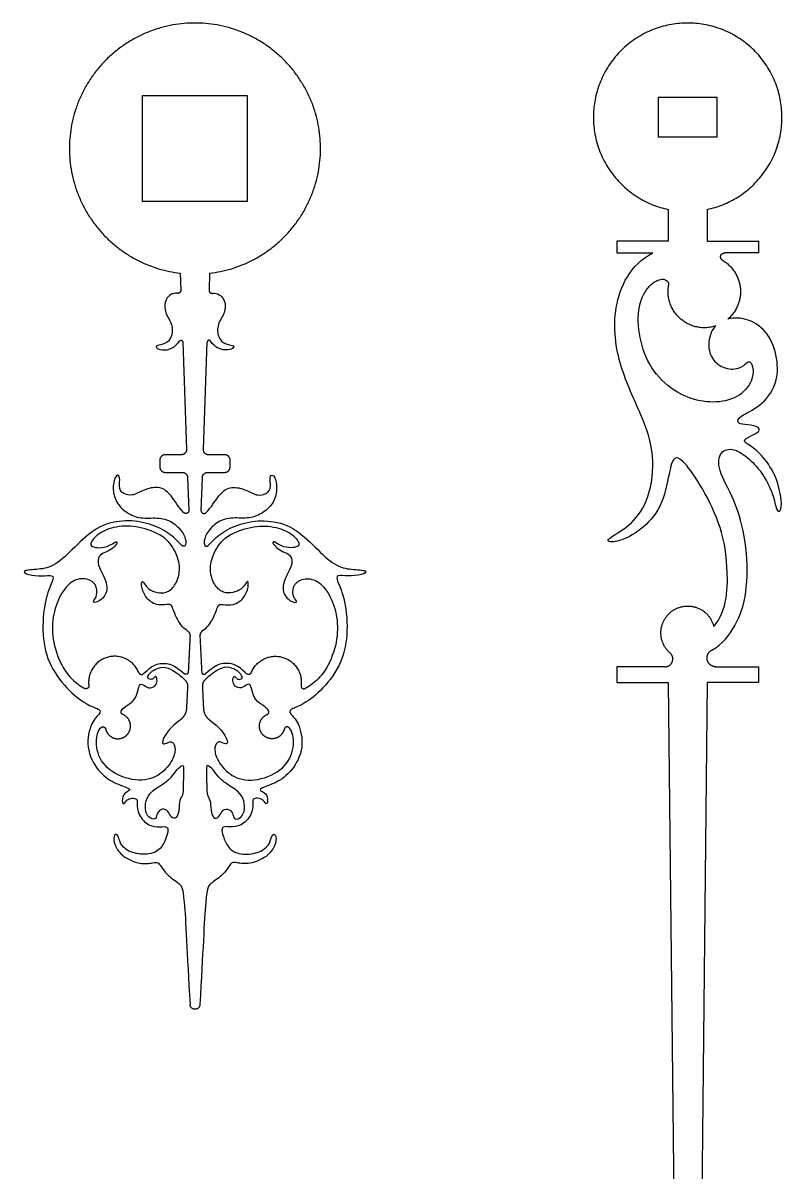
# Model space of a CAD drawing. Header units: millimetres. Extents: x -89 to 94, y -122 to 99.
# Drawn here: x -46.9 to -10.1, y -73.6 to -17.9 of the extents above; entities that cross this region are included whole.
import ezdxf

# ---------------------------------------------------------------- set-up
doc = ezdxf.new("R2010")
doc.units = ezdxf.units.MM
doc.header["$MEASUREMENT"] = 0
doc.layers.add('Layer 03', color=5, linetype='Continuous')

msp = doc.modelspace()

# ---------------------------------------------------------------- linework, layer by layer
at = {"layer": 'Layer 03'}
for p, q in [((-15.617, -26.941), (-15.617, -28.48)), ((-13.715, -26.941), (-13.715, -28.48)), ((-15.769, -49.102), (-18.091, -49.102)), ((-18.091, -49.102), (-18.091, -49.863)), ((-13.302, -49.102), (-11.241, -49.102)), ((-11.241, -49.102), (-11.241, -49.863)), ((-18.091, -49.863), (-15.617, -49.863)), ((-15.617, -49.863), (-14.999, -106.818)), ((-13.715, -49.863), (-14.333, -106.818)), ((-11.241, -49.863), (-13.715, -49.863))]:
    msp.add_line(p, q, dxfattribs=at)
for points in [[(-41.088, -26.543), (-35.983, -26.543), (-35.983, -21.438), (-41.088, -21.438)], [(-16.093, -23.426), (-13.239, -23.426), (-13.239, -21.523), (-16.093, -21.523)]]:
    msp.add_lwpolyline(points, close=True, dxfattribs=at)
for points in [[(-15.617, -28.48), (-18.091, -28.48), (-18.091, -29.051), (-16.358, -29.051)], [(-13.715, -28.48), (-11.241, -28.48), (-11.241, -29.051), (-12.883, -29.051)], [(-39.247, -30.032), (-39.218, -30.847)], [(-37.825, -30.032), (-37.854, -30.847)], [(-39.128, -33.366), (-38.942, -38.567)], [(-38.129, -38.567), (-37.944, -33.366)], [(-39.197, -38.831), (-39.982, -38.831)], [(-37.089, -38.831), (-37.874, -38.831)], [(-40.237, -39.086), (-40.237, -39.427)], [(-36.834, -39.427), (-36.834, -39.086)], [(-39.982, -39.682), (-39.149, -39.682)], [(-38.894, -39.928), (-38.836, -41.535)], [(-38.235, -41.535), (-38.178, -39.928)], [(-37.923, -39.682), (-37.089, -39.682)]]:
    msp.add_lwpolyline(points, dxfattribs=at)
for points, weights, knots in [([(-37.825, -30.032), (-32.127, -29.362), (-32.463, -23.635), (-32.799, -17.908), (-38.536, -17.908), (-44.273, -17.908), (-44.609, -23.635), (-44.944, -29.362), (-39.247, -30.032)], [1, 0.727511325942, 1, 0.727511325942, 1, 0.727511325942, 1, 0.727511325942, 1], [34.53126, 34.53126, 34.53126, 45.343614, 45.343614, 56.155969, 56.155969, 66.968323, 66.968323, 77.780677, 77.780677, 77.780677]), ([(-13.715, -26.941), (-9.694, -26.084), (-10.125, -21.996), (-10.555, -17.908), (-14.666, -17.908), (-18.777, -17.908), (-19.208, -21.996), (-19.638, -26.084), (-15.617, -26.941)], [1, 0.743216933704, 1, 0.743216933704, 1, 0.743216933704, 1, 0.743216933704, 1], [23.626846, 23.626846, 23.626846, 30.662979, 30.662979, 37.699112, 37.699112, 44.735245, 44.735245, 51.771378, 51.771378, 51.771378]), ([(-12.978, -29.406), (-13.104, -29.333), (-13.066, -29.192), (-13.028, -29.051), (-12.883, -29.051)], [1, 0.793946432234, 1, 0.793946432234, 1], [0, 0, 0, 0.2614094, 0.2614094, 0.5228189, 0.5228189, 0.5228189]), ([(-12.978, -29.406), (-12.195, -29.862), (-12.114, -30.766), (-12.034, -31.669), (-12.724, -32.257)], [1, 0.888277953789, 1, 0.888277953789, 1], [11.501542, 11.501542, 11.501542, 13.261065, 13.261065, 15.020588, 15.020588, 15.020588]), ([(-13.309, -32.586), (-14.279, -32.908), (-15.038, -32.222), (-15.796, -31.537), (-15.573, -30.539)], [1, 0.863939769528, 1, 0.863939769528, 1], [4.146973, 4.146973, 4.146973, 6.092845, 6.092845, 8.038716, 8.038716, 8.038716]), ([(-39.218, -30.847), (-39.215, -30.917), (-39.267, -30.965), (-39.319, -31.014), (-39.389, -31.006)], [1, 0.909448420377, 1, 0.909448420377, 1], [0, 0, 0, 0.1557924, 0.1557924, 0.3115849, 0.3115849, 0.3115849]), ([(-37.854, -30.847), (-37.856, -30.917), (-37.804, -30.965), (-37.753, -31.014), (-37.682, -31.006)], [1, 0.909448420377, 1, 0.909448420377, 1], [0, 0, 0, 0.1557924, 0.1557924, 0.3115849, 0.3115849, 0.3115849]), ([(-39.286, -33.317), (-39.249, -33.267), (-39.189, -33.286), (-39.13, -33.304), (-39.128, -33.366)], [1, 0.816225018599, 1, 0.816225018599, 1], [0, 0, 0, 0.1274572, 0.1274572, 0.2549143, 0.2549143, 0.2549143]), ([(-37.785, -33.317), (-37.822, -33.267), (-37.882, -33.286), (-37.941, -33.304), (-37.944, -33.366)], [1, 0.816225018599, 1, 0.816225018599, 1], [0, 0, 0, 0.1274572, 0.1274572, 0.2549143, 0.2549143, 0.2549143]), ([(-38.942, -38.567), (-38.938, -38.675), (-39.014, -38.753), (-39.089, -38.831), (-39.197, -38.831)], [1, 0.920431155617, 1, 0.920431155617, 1], [-0.4819372, -0.4819372, -0.4819372, -0.2409686, -0.2409686, 0, 0, 0]), ([(-37.874, -38.831), (-37.982, -38.831), (-38.058, -38.753), (-38.133, -38.675), (-38.129, -38.567)], [1, 0.920431155617, 1, 0.920431155617, 1], [0, 0, 0, 0.2409686, 0.2409686, 0.4819372, 0.4819372, 0.4819372]), ([(-38.836, -41.535), (-38.833, -41.627), (-38.918, -41.664), (-39.003, -41.701), (-39.069, -41.636)], [1, 0.826224544711, 1, 0.826224544711, 1], [0, 0, 0, 0.1916347, 0.1916347, 0.3832695, 0.3832695, 0.3832695]), ([(-38.235, -41.535), (-38.238, -41.627), (-38.153, -41.664), (-38.068, -41.701), (-38.002, -41.636)], [1, 0.826224544711, 1, 0.826224544711, 1], [0, 0, 0, 0.1916347, 0.1916347, 0.3832695, 0.3832695, 0.3832695]), ([(-15.519, -48.434), (-16.016, -48.001), (-15.959, -47.344), (-15.903, -46.688), (-15.339, -46.346), (-14.776, -46.004), (-14.167, -46.257), (-13.558, -46.51), (-13.404, -47.151)], [1, 0.891594346839, 1, 0.891594346839, 1, 0.891594346839, 1, 0.891594346839, 1], [8.220391, 8.220391, 8.220391, 9.502768, 9.502768, 10.785146, 10.785146, 12.067524, 12.067524, 13.349901, 13.349901, 13.349901]), ([(-15.769, -49.102), (-15.505, -49.102), (-15.412, -48.855), (-15.32, -48.608), (-15.519, -48.434)], [1, 0.821779875945, 1, 0.821779875945, 1], [0, 0, 0, 0.4850149, 0.4850149, 0.9700298, 0.9700298, 0.9700298]), ([(-13.302, -49.102), (-13.635, -49.102), (-13.717, -48.778), (-13.798, -48.454), (-13.504, -48.296)], [1, 0.788588028388, 1, 0.788588028388, 1], [0, 0, 0, 0.596058, 0.596058, 1.192116, 1.192116, 1.192116]), ([(-41.257, -49.389), (-41.666, -48.355), (-42.743, -48.633), (-43.82, -48.912), (-43.676, -50.015)], [1, 0.749391699483, 1, 0.749391699483, 1], [2.842314, 2.842314, 2.842314, 4.984378, 4.984378, 7.126442, 7.126442, 7.126442]), ([(-35.815, -49.389), (-35.405, -48.355), (-34.328, -48.633), (-33.251, -48.912), (-33.395, -50.015)], [1, 0.749391699483, 1, 0.749391699483, 1], [2.842314, 2.842314, 2.842314, 4.984378, 4.984378, 7.126442, 7.126442, 7.126442]), ([(-41.257, -49.389), (-41.234, -49.446), (-41.177, -49.467), (-41.119, -49.488), (-41.066, -49.459)], [1, 0.912514826187, 1, 0.912514826187, 1], [0, 0, 0, 0.1350118, 0.1350118, 0.2700236, 0.2700236, 0.2700236]), ([(-38.86, -49.356), (-38.864, -49.425), (-38.927, -49.455), (-38.99, -49.485), (-39.046, -49.443)], [1, 0.857183677399, 1, 0.857183677399, 1], [0, 0, 0, 0.14781, 0.14781, 0.2956201, 0.2956201, 0.2956201]), ([(-38.211, -49.356), (-38.208, -49.425), (-38.145, -49.455), (-38.081, -49.485), (-38.025, -49.443)], [1, 0.857183677399, 1, 0.857183677399, 1], [0, 0, 0, 0.14781, 0.14781, 0.2956201, 0.2956201, 0.2956201]), ([(-35.815, -49.389), (-35.837, -49.446), (-35.894, -49.467), (-35.952, -49.488), (-36.006, -49.459)], [1, 0.912514826187, 1, 0.912514826187, 1], [0, 0, 0, 0.1350118, 0.1350118, 0.2700236, 0.2700236, 0.2700236]), ([(-43.676, -50.015), (-43.666, -50.096), (-43.733, -50.143), (-43.8, -50.19), (-43.872, -50.153)], [1, 0.855848012082, 1, 0.855848012082, 1], [0, 0, 0, 0.1730721, 0.1730721, 0.3461443, 0.3461443, 0.3461443]), ([(-33.395, -50.015), (-33.406, -50.096), (-33.339, -50.143), (-33.272, -50.19), (-33.199, -50.153)], [1, 0.855848012082, 1, 0.855848012082, 1], [0, 0, 0, 0.1730721, 0.1730721, 0.3461443, 0.3461443, 0.3461443]), ([(-42.036, -51.411), (-42.095, -51.387), (-42.113, -51.326), (-42.131, -51.265), (-42.095, -51.213)], [1, 0.901685014814, 1, 0.901685014814, 1], [0, 0, 0, 0.1388539, 0.1388539, 0.2777078, 0.2777078, 0.2777078]), ([(-35.035, -51.411), (-34.976, -51.387), (-34.958, -51.326), (-34.941, -51.265), (-34.977, -51.213)], [1, 0.901685014814, 1, 0.901685014814, 1], [0, 0, 0, 0.1388539, 0.1388539, 0.2777078, 0.2777078, 0.2777078]), ([(-42.865, -52.114), (-42.787, -52.449), (-42.461, -52.557), (-42.135, -52.665), (-41.873, -52.442), (-41.612, -52.22), (-41.665, -51.881), (-41.719, -51.542), (-42.036, -51.411)], [1, 0.871813692537, 1, 0.871813692537, 1, 0.871813692537, 1, 0.871813692537, 1], [0.996577, 0.996577, 0.996577, 1.7322, 1.7322, 2.467823, 2.467823, 3.203446, 3.203446, 3.939069, 3.939069, 3.939069]), ([(-34.207, -52.114), (-34.284, -52.449), (-34.61, -52.557), (-34.936, -52.665), (-35.198, -52.442), (-35.46, -52.22), (-35.406, -51.881), (-35.353, -51.542), (-35.035, -51.411)], [1, 0.871813692537, 1, 0.871813692537, 1, 0.871813692537, 1, 0.871813692537, 1], [0.996577, 0.996577, 0.996577, 1.7322, 1.7322, 2.467823, 2.467823, 3.203446, 3.203446, 3.939069, 3.939069, 3.939069]), ([(-43.073, -52.036), (-43.015, -51.994), (-42.948, -52.019), (-42.881, -52.044), (-42.865, -52.114)], [1, 0.880829913319, 1, 0.880829913319, 1], [0, 0, 0, 0.1547323, 0.1547323, 0.3094647, 0.3094647, 0.3094647]), ([(-33.998, -52.036), (-34.056, -51.994), (-34.123, -52.019), (-34.191, -52.044), (-34.207, -52.114)], [1, 0.880829913319, 1, 0.880829913319, 1], [0, 0, 0, 0.1547323, 0.1547323, 0.3094647, 0.3094647, 0.3094647]), ([(-38.295, -65.469), (-38.308, -65.696), (-38.536, -65.696), (-38.764, -65.696), (-38.776, -65.469)], [1, 0.726650205115, 1, 0.726650205115, 1], [0, 0, 0, 0.4292646, 0.4292646, 0.8585292, 0.8585292, 0.8585292])]:
    msp.add_rational_spline(points, weights, degree=2, knots=knots, dxfattribs=at)
for points, degree in [([(-13.404, -47.151), (-12.73, -46.389), (-12.687, -44.005), (-13.078, -42.138), (-14.096, -40.141), (-14.972, -38.987), (-15.319, -38.926), (-15.52, -39.37), (-15.824, -41.253), (-16.781, -42.41), (-17.931, -43.059), (-18.639, -43.061), (-18.456, -42.837), (-17.376, -42.247), (-16.5, -41.004), (-16.215, -38.845), (-16.87, -36.925), (-18.002, -34.639), (-18.447, -31.732), (-17.455, -29.614), (-16.358, -29.051)], 3), ([(-38.775, -47.633), (-38.817, -48.494), (-38.86, -49.356)], 2), ([(-38.297, -47.633), (-38.254, -48.494), (-38.211, -49.356)], 2), ([(-38.895, -50.053), (-38.921, -50.589), (-38.948, -51.124)], 2), ([(-38.177, -50.053), (-38.15, -50.589), (-38.124, -51.124)], 2), ([(-39.108, -54.877), (-39.102, -54.639), (-39.068, -53.89), (-39.136, -53.873), (-39.391, -54.026), (-39.664, -54.468), (-40.123, -54.826), (-40.667, -55.132), (-40.939, -55.574), (-40.956, -56.152), (-40.718, -56.476), (-40.395, -56.51), (-40.395, -56.169), (-40.123, -55.948), (-39.817, -56.067), (-39.715, -56.425), (-39.408, -56.476), (-39.306, -56.067), (-39.289, -55.523), (-39.102, -55.319), (-39.114, -55.115), (-39.108, -54.877)], 3), ([(-37.963, -54.877), (-37.969, -54.639), (-38.003, -53.89), (-37.935, -53.873), (-37.68, -54.026), (-37.408, -54.468), (-36.949, -54.826), (-36.404, -55.132), (-36.132, -55.574), (-36.115, -56.152), (-36.353, -56.476), (-36.676, -56.51), (-36.676, -56.169), (-36.949, -55.948), (-37.255, -56.067), (-37.357, -56.425), (-37.663, -56.476), (-37.765, -56.067), (-37.782, -55.523), (-37.969, -55.319), (-37.958, -55.115), (-37.963, -54.877)], 3)]:
    msp.add_open_spline(points, degree=degree, dxfattribs=at)
for points, knots in [([(-13.309, -32.586), (-13.322, -32.6), (-13.531, -32.83), (-13.74, -33.482), (-13.484, -34.291), (-12.773, -34.745), (-11.973, -34.626), (-11.732, -34.188), (-11.43, -34.536), (-11.581, -35.517), (-12.487, -36.227), (-13.755, -36.332), (-15.008, -35.985), (-16.276, -35.004), (-16.957, -33.569), (-17.157, -31.93), (-16.719, -30.73), (-15.989, -30.243), (-15.699, -30.344), (-15.595, -30.495), (-15.573, -30.539)], [32.685268, 32.685268, 32.685268, 32.685268, 32.757264, 33.849173, 34.941082, 36.032991, 37.1249, 38.216808, 39.308717, 40.400626, 41.492535, 42.584444, 43.676353, 44.768261, 45.86017, 46.952079, 48.043988, 49.135897, 50.227805, 50.60427, 50.60427, 50.60427, 50.60427]), ([(-39.389, -31.006), (-39.649, -30.977), (-40.033, -31.292), (-40.008, -31.99), (-39.598, -32.479), (-39.638, -33.18), (-39.995, -33.485), (-40.405, -33.511), (-40.445, -33.63), (-40.167, -33.789), (-39.662, -33.717), (-39.411, -33.483), (-39.286, -33.317)], [0.117703, 0.117703, 0.117703, 0.117703, 0.669604, 1.339208, 2.008812, 2.678416, 3.348021, 4.017625, 4.687229, 5.356833, 6.026437, 6.513903, 6.513903, 6.513903, 6.513903]), ([(-37.682, -31.006), (-37.422, -30.977), (-37.038, -31.292), (-37.063, -31.99), (-37.473, -32.479), (-37.434, -33.18), (-37.076, -33.485), (-36.666, -33.511), (-36.627, -33.63), (-36.904, -33.789), (-37.41, -33.717), (-37.661, -33.483), (-37.785, -33.317)], [0.117703, 0.117703, 0.117703, 0.117703, 0.669604, 1.339208, 2.008812, 2.678416, 3.348021, 4.017625, 4.687229, 5.356833, 6.026437, 6.513903, 6.513903, 6.513903, 6.513903]), ([(-13.504, -48.296), (-12.963, -48.006), (-12.235, -47.002), (-11.775, -45.606), (-11.759, -43.31), (-12.277, -41.169), (-13.2, -39.648), (-13.189, -38.707), (-12.522, -38.453), (-11.8, -38.895), (-11.044, -39.679), (-10.495, -40.759), (-10.379, -41.594), (-10.146, -41.594), (-10.097, -41.142), (-10.328, -39.905), (-11.014, -38.879), (-11.644, -38.352), (-12.055, -38.159), (-11.644, -37.927), (-11.117, -37.696), (-11.245, -37.426), (-11.965, -37.361), (-12.287, -37.297), (-12.209, -36.963), (-11.143, -36.523), (-10.309, -35.457), (-10.282, -34.139), (-10.737, -32.887), (-11.687, -32.232), (-12.343, -32.172), (-12.679, -32.245), (-12.724, -32.257)], [0.165118, 0.165118, 0.165118, 0.165118, 1.091909, 2.183818, 3.275726, 4.367635, 5.459544, 6.551453, 7.643362, 8.735271, 9.827179, 10.919088, 12.010997, 13.102906, 14.194815, 15.286723, 16.378632, 17.470541, 18.56245, 19.654359, 20.746267, 21.838176, 22.930085, 24.021994, 25.113903, 26.205812, 27.29772, 28.389629, 29.481538, 30.573447, 31.665356, 31.839172, 31.839172, 31.839172, 31.839172]), ([(-39.069, -41.636), (-39.314, -41.389), (-39.79, -40.603), (-40.291, -40.344), (-41.037, -40.505), (-41.562, -40.868), (-42.167, -40.686), (-42.207, -40.243), (-42.147, -39.819), (-42.409, -39.779), (-42.55, -40.525), (-42.348, -41.191), (-41.784, -41.715), (-41.082, -41.948), (-40.249, -41.84), (-39.556, -42.086), (-39.047, -42.657), (-38.939, -43.15), (-39.078, -43.319), (-39.247, -43.15), (-39.846, -42.546), (-40.85, -42.102), (-42.031, -41.962), (-43.316, -42.287), (-44.378, -43.318), (-45.327, -44.251), (-46.102, -44.394), (-46.971, -44.425), (-46.655, -44.662), (-45.928, -44.71), (-45.39, -44.647), (-45.39, -44.884), (-45.83, -45.805), (-45.973, -47.598), (-45.614, -49.087), (-44.601, -50.348), (-43.672, -51.01), (-43.091, -51.159), (-43.124, -51.392), (-43.555, -51.707), (-43.859, -53.014), (-43.245, -54.193), (-42.465, -54.757), (-41.601, -55.006), (-41.734, -55.123), (-42.055, -55.274), (-42.071, -55.733), (-41.964, -55.763), (-41.857, -55.549), (-41.581, -55.442), (-41.306, -55.519), (-41.352, -55.672), (-41.322, -56.268), (-40.771, -56.849), (-40.206, -56.864), (-39.854, -56.818), (-39.823, -57.078), (-39.982, -57.565), (-40.333, -58.131), (-41.174, -58.238), (-41.969, -57.978), (-42.214, -57.519), (-42.275, -57.168), (-42.504, -57.259), (-42.443, -57.779), (-42.061, -58.314), (-41.174, -58.696), (-40.517, -58.589), (-40.333, -58.559), (-40.196, -58.742), (-39.951, -59.14), (-39.294, -59.629), (-39.049, -59.751), (-38.918, -62.952), (-38.776, -65.469)], [0.213094, 0.213094, 0.213094, 0.213094, 0.891606, 1.783212, 2.674818, 3.566424, 4.458031, 5.349637, 6.241243, 7.132849, 8.024455, 8.916061, 9.807667, 10.699273, 11.59088, 12.482486, 13.374092, 14.265698, 15.157304, 16.04891, 16.940516, 17.832122, 18.723728, 19.615335, 20.506941, 21.398547, 22.290153, 23.181759, 24.073365, 24.964971, 25.856577, 26.748184, 27.63979, 28.531396, 29.423002, 30.314608, 31.206214, 32.09782, 32.989426, 33.881032, 34.772639, 35.664245, 36.555851, 37.447457, 38.339063, 39.230669, 40.122275, 41.013881, 41.905488, 42.797094, 43.6887, 44.580306, 45.471912, 46.363518, 47.255124, 48.14673, 49.038336, 49.929943, 50.821549, 51.713155, 52.604761, 53.496367, 54.387973, 55.279579, 56.171185, 57.062792, 57.954398, 58.846004, 59.73761, 60.629216, 61.520822, 62.412428, 63.304034, 64.19564, 64.19564, 64.19564, 64.19564]), ([(-38.002, -41.636), (-37.757, -41.389), (-37.281, -40.603), (-36.78, -40.344), (-36.034, -40.505), (-35.51, -40.868), (-34.905, -40.686), (-34.864, -40.243), (-34.925, -39.819), (-34.663, -39.779), (-34.522, -40.525), (-34.723, -41.191), (-35.288, -41.715), (-35.99, -41.948), (-36.822, -41.84), (-37.516, -42.086), (-38.024, -42.657), (-38.132, -43.15), (-37.993, -43.319), (-37.824, -43.15), (-37.225, -42.546), (-36.221, -42.102), (-35.04, -41.962), (-33.755, -42.287), (-32.693, -43.318), (-31.744, -44.251), (-30.969, -44.394), (-30.1, -44.425), (-30.416, -44.662), (-31.143, -44.71), (-31.681, -44.647), (-31.681, -44.884), (-31.241, -45.805), (-31.098, -47.598), (-31.457, -49.087), (-32.47, -50.348), (-33.4, -51.01), (-33.981, -51.159), (-33.948, -51.392), (-33.516, -51.707), (-33.212, -53.014), (-33.826, -54.193), (-34.607, -54.757), (-35.47, -55.006), (-35.337, -55.123), (-35.016, -55.274), (-35.001, -55.733), (-35.108, -55.763), (-35.215, -55.549), (-35.49, -55.442), (-35.765, -55.519), (-35.719, -55.672), (-35.75, -56.268), (-36.3, -56.849), (-36.866, -56.864), (-37.217, -56.818), (-37.248, -57.078), (-37.09, -57.565), (-36.738, -58.131), (-35.897, -58.238), (-35.102, -57.978), (-34.857, -57.519), (-34.796, -57.168), (-34.567, -57.259), (-34.628, -57.779), (-35.01, -58.314), (-35.897, -58.696), (-36.554, -58.589), (-36.738, -58.559), (-36.876, -58.742), (-37.12, -59.14), (-37.777, -59.629), (-38.022, -59.751), (-38.154, -62.952), (-38.295, -65.469)], [0.213094, 0.213094, 0.213094, 0.213094, 0.891606, 1.783212, 2.674818, 3.566424, 4.458031, 5.349637, 6.241243, 7.132849, 8.024455, 8.916061, 9.807667, 10.699273, 11.59088, 12.482486, 13.374092, 14.265698, 15.157304, 16.04891, 16.940516, 17.832122, 18.723728, 19.615335, 20.506941, 21.398547, 22.290153, 23.181759, 24.073365, 24.964971, 25.856577, 26.748184, 27.63979, 28.531396, 29.423002, 30.314608, 31.206214, 32.09782, 32.989426, 33.881032, 34.772639, 35.664245, 36.555851, 37.447457, 38.339063, 39.230669, 40.122275, 41.013881, 41.905488, 42.797094, 43.6887, 44.580306, 45.471912, 46.363518, 47.255124, 48.14673, 49.038336, 49.929943, 50.821549, 51.713155, 52.604761, 53.496367, 54.387973, 55.279579, 56.171185, 57.062792, 57.954398, 58.846004, 59.73761, 60.629216, 61.520822, 62.412428, 63.304034, 64.19564, 64.19564, 64.19564, 64.19564]), ([(-38.933, -47.33), (-39.131, -47.206), (-39.493, -46.682), (-39.645, -46.072), (-39.831, -46.072), (-40.413, -46.159), (-40.933, -45.775), (-41.156, -45.205), (-41.094, -44.896), (-40.995, -45.069), (-40.786, -45.366), (-40.371, -45.527), (-39.922, -45.542), (-39.496, -45.21), (-39.229, -44.513), (-39.346, -43.731), (-39.887, -42.8), (-41.118, -42.307), (-42.231, -42.238), (-43.203, -42.588), (-43.639, -43.112), (-43.539, -43.291), (-43.18, -43.351), (-42.734, -43.29), (-42.326, -42.98), (-42.276, -43.116), (-42.541, -43.401), (-42.913, -43.574), (-43.21, -43.698), (-43.259, -44.181), (-42.987, -44.615), (-42.702, -45.329), (-43.024, -45.886), (-43.458, -46.023), (-43.47, -45.911), (-43.26, -45.688), (-43.284, -45.069), (-43.855, -44.77), (-44.554, -44.914), (-45.152, -45.713), (-45.484, -46.829), (-45.416, -48.069), (-44.866, -49.377), (-44.251, -49.93), (-43.96, -50.108), (-43.872, -50.153)], [0.267254, 0.267254, 0.267254, 0.267254, 0.737838, 1.475677, 2.213515, 2.951354, 3.689192, 4.42703, 5.164869, 5.902707, 6.640545, 7.378384, 8.116222, 8.854061, 9.591899, 10.329737, 11.067576, 11.805414, 12.543252, 13.281091, 14.018929, 14.756768, 15.494606, 16.232444, 16.970283, 17.708121, 18.445959, 19.183798, 19.921636, 20.659475, 21.397313, 22.135151, 22.87299, 23.610828, 24.348667, 25.086505, 25.824343, 26.562182, 27.30002, 28.037858, 28.775697, 29.513535, 30.251374, 30.989212, 31.403211, 31.403211, 31.403211, 31.403211]), ([(-38.139, -47.33), (-37.94, -47.206), (-37.579, -46.682), (-37.426, -46.072), (-37.24, -46.072), (-36.658, -46.159), (-36.138, -45.775), (-35.915, -45.205), (-35.977, -44.896), (-36.077, -45.069), (-36.286, -45.366), (-36.7, -45.527), (-37.149, -45.542), (-37.576, -45.21), (-37.843, -44.513), (-37.725, -43.731), (-37.184, -42.8), (-35.953, -42.307), (-34.84, -42.238), (-33.868, -42.588), (-33.433, -43.112), (-33.532, -43.291), (-33.891, -43.351), (-34.337, -43.29), (-34.746, -42.98), (-34.795, -43.116), (-34.53, -43.401), (-34.159, -43.574), (-33.861, -43.698), (-33.812, -44.181), (-34.084, -44.615), (-34.369, -45.329), (-34.047, -45.886), (-33.614, -46.023), (-33.601, -45.911), (-33.812, -45.688), (-33.788, -45.069), (-33.216, -44.77), (-32.518, -44.914), (-31.919, -45.713), (-31.587, -46.829), (-31.655, -48.069), (-32.205, -49.377), (-32.821, -49.93), (-33.112, -50.108), (-33.199, -50.153)], [0.267254, 0.267254, 0.267254, 0.267254, 0.737838, 1.475677, 2.213515, 2.951354, 3.689192, 4.42703, 5.164869, 5.902707, 6.640545, 7.378384, 8.116222, 8.854061, 9.591899, 10.329737, 11.067576, 11.805414, 12.543252, 13.281091, 14.018929, 14.756768, 15.494606, 16.232444, 16.970283, 17.708121, 18.445959, 19.183798, 19.921636, 20.659475, 21.397313, 22.135151, 22.87299, 23.610828, 24.348667, 25.086505, 25.824343, 26.562182, 27.30002, 28.037858, 28.775697, 29.513535, 30.251374, 30.989212, 31.403211, 31.403211, 31.403211, 31.403211]), ([(-41.066, -49.459), (-41.051, -49.452), (-40.944, -49.383), (-40.686, -49.059), (-40.074, -48.878), (-39.515, -49.023), (-39.21, -49.32), (-39.046, -49.443)], [37.513568, 37.513568, 37.513568, 37.513568, 37.629757, 38.367596, 39.105434, 39.843272, 40.257623, 40.257623, 40.257623, 40.257623]), ([(-36.006, -49.459), (-36.02, -49.452), (-36.128, -49.383), (-36.385, -49.059), (-36.998, -48.878), (-37.557, -49.023), (-37.862, -49.32), (-38.025, -49.443)], [37.513568, 37.513568, 37.513568, 37.513568, 37.629757, 38.367596, 39.105434, 39.843272, 40.257623, 40.257623, 40.257623, 40.257623]), ([(-42.095, -51.213), (-42.058, -51.16), (-41.907, -51.01), (-41.52, -50.811), (-41.309, -50.375), (-41.239, -49.925), (-41.056, -49.939), (-40.796, -50.18), (-40.434, -50.063), (-40.344, -49.774), (-40.425, -49.521), (-40.507, -49.611), (-40.615, -49.737), (-40.841, -49.692), (-40.814, -49.466), (-40.431, -49.169), (-39.954, -49.081), (-39.541, -49.289), (-39.228, -49.549), (-39.023, -49.738)], [12.525907, 12.525907, 12.525907, 12.525907, 12.931895, 13.5477, 14.163504, 14.779309, 15.395114, 16.010918, 16.626723, 17.242527, 17.858332, 18.474136, 19.089941, 19.705745, 20.32155, 20.937354, 21.553159, 22.168964, 22.594971, 22.594971, 22.594971, 22.594971]), ([(-34.977, -51.213), (-35.014, -51.16), (-35.165, -51.01), (-35.551, -50.811), (-35.762, -50.375), (-35.832, -49.925), (-36.015, -49.939), (-36.275, -50.18), (-36.637, -50.063), (-36.727, -49.774), (-36.646, -49.521), (-36.565, -49.611), (-36.456, -49.737), (-36.23, -49.692), (-36.257, -49.466), (-36.64, -49.169), (-37.118, -49.081), (-37.53, -49.289), (-37.843, -49.549), (-38.048, -49.738)], [12.525907, 12.525907, 12.525907, 12.525907, 12.931895, 13.5477, 14.163504, 14.779309, 15.395114, 16.010918, 16.626723, 17.242527, 17.858332, 18.474136, 19.089941, 19.705745, 20.32155, 20.937354, 21.553159, 22.168964, 22.594971, 22.594971, 22.594971, 22.594971]), ([(-39.236, -51.668), (-39.582, -51.929), (-39.985, -52.361), (-40.17, -52.822), (-40.001, -52.864), (-39.663, -52.653), (-39.452, -52.977), (-39.551, -53.568), (-40.17, -54.37), (-41.183, -54.721), (-42.646, -54.285), (-43.363, -53.286), (-43.3, -52.309), (-43.137, -52.082), (-43.073, -52.036)], [0.116493, 0.116493, 0.116493, 0.116493, 0.615805, 1.231609, 1.847414, 2.463218, 3.079023, 3.694827, 4.310632, 4.926436, 5.542241, 6.158045, 6.77385, 7.208613, 7.208613, 7.208613, 7.208613]), ([(-37.836, -51.668), (-37.489, -51.929), (-37.086, -52.361), (-36.902, -52.822), (-37.07, -52.864), (-37.408, -52.653), (-37.619, -52.977), (-37.521, -53.568), (-36.902, -54.37), (-35.889, -54.721), (-34.426, -54.285), (-33.708, -53.286), (-33.772, -52.309), (-33.934, -52.082), (-33.998, -52.036)], [0.116493, 0.116493, 0.116493, 0.116493, 0.615805, 1.231609, 1.847414, 2.463218, 3.079023, 3.694827, 4.310632, 4.926436, 5.542241, 6.158045, 6.77385, 7.208613, 7.208613, 7.208613, 7.208613])]:
    msp.add_open_spline(points, degree=3, knots=knots, dxfattribs=at)
for points, weights in [([(-39.982, -38.831), (-40.237, -38.831), (-40.237, -39.086)], [1, 0.707106781187, 1]), ([(-36.834, -39.086), (-36.834, -38.831), (-37.089, -38.831)], [1, 0.707106781187, 1]), ([(-40.237, -39.427), (-40.237, -39.682), (-39.982, -39.682)], [1, 0.707106781186, 1]), ([(-37.089, -39.682), (-36.834, -39.682), (-36.834, -39.427)], [1, 0.707106781186, 1]), ([(-39.149, -39.682), (-38.902, -39.682), (-38.894, -39.928)], [1, 0.719601737255, 1]), ([(-38.178, -39.928), (-38.169, -39.682), (-37.923, -39.682)], [1, 0.719601737255, 1]), ([(-38.933, -47.33), (-38.765, -47.435), (-38.775, -47.633)], [1, 0.862375968751, 1]), ([(-38.139, -47.33), (-38.306, -47.435), (-38.297, -47.633)], [1, 0.862375968751, 1]), ([(-39.023, -49.738), (-38.885, -49.865), (-38.895, -50.053)], [1, 0.905870416081, 1]), ([(-38.048, -49.738), (-38.186, -49.865), (-38.177, -50.053)], [1, 0.905870416081, 1]), ([(-38.948, -51.124), (-38.965, -51.463), (-39.236, -51.668)], [1, 0.905867723212, 1]), ([(-38.124, -51.124), (-38.107, -51.463), (-37.836, -51.668)], [1, 0.905867723212, 1])]:
    msp.add_rational_spline(points, weights, degree=2, dxfattribs=at)

doc.saveas('drawing.dxf')
